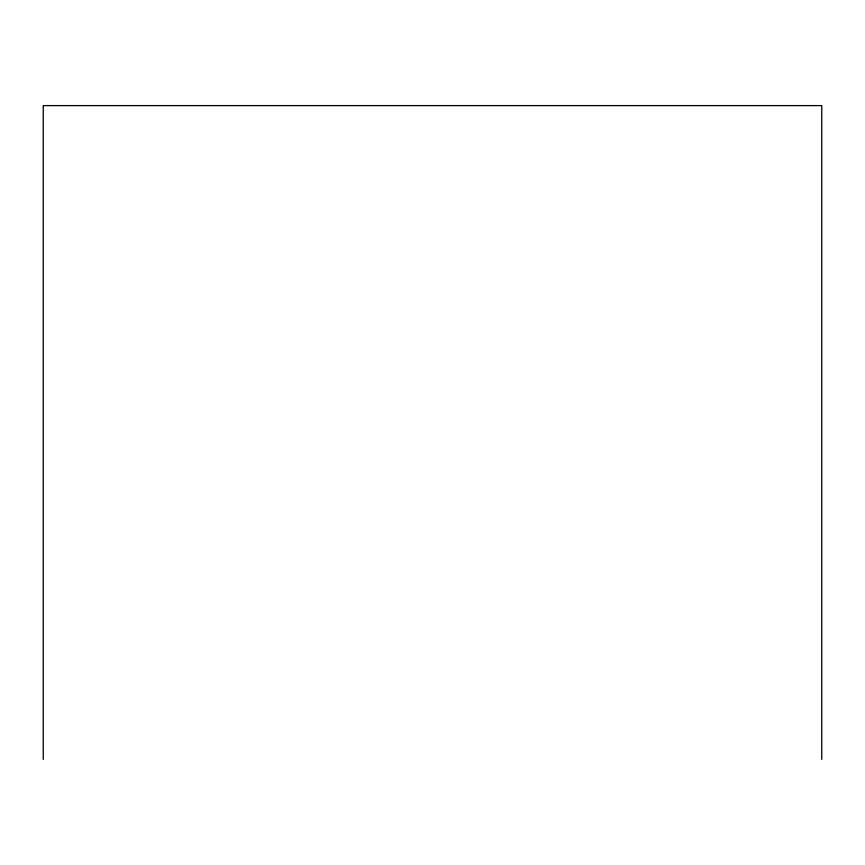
<?xml version="1.0" encoding="UTF-8"?>
<svg xmlns="http://www.w3.org/2000/svg" width="865" height="865" viewBox="0 0 865 865"><rect width="100%" height="100%" fill="white"/><g stroke="black" fill="none" stroke-linecap="round" stroke-linejoin="round"><path stroke-width="1.3" d="M821.75 759.394L821.75 105.606L43.25 105.606L43.25 759.394"/></g></svg>
